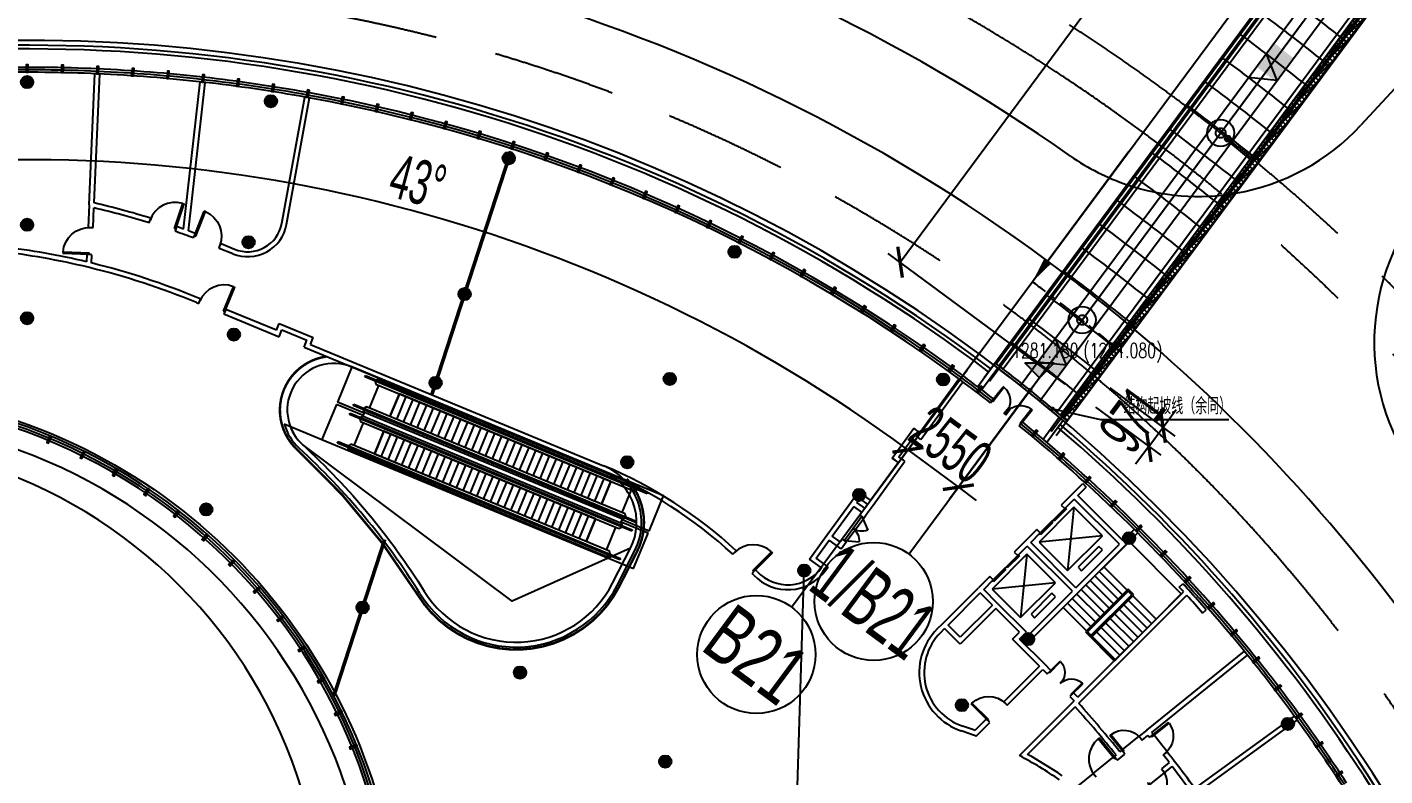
# Model space of a CAD drawing. Extents: x 1962160 to 37842216, y -162679 to 2997677.
# Drawn here: x 37613660 to 37668805, y 2791977 to 2822415 of the extents above; entities that cross this region are included whole.
import ezdxf
from ezdxf.enums import TextEntityAlignment as Align

# ---------------------------------------------------------------- set-up
doc = ezdxf.new("R2010")
doc.units = 0
doc.header["$LTSCALE"] = 1000
for name, pattern in [('__DASH', [0.35, 0.25, -0.1]), ('CENTER', [2, 1.25, -0.25, 0.25, -0.25]), ('CENTER2', [28.575, 19.05, -3.175, 3.175, -3.175]), ('DASH', [0.35, 0.25, -0.1]), ('HIDDEN', [0.375, 0.25, -0.125])]:
    doc.linetypes.add(name, pattern=pattern)
doc.layers.get('0').update_dxf_attribs({"color": 8})
doc.layers.get('Defpoints').update_dxf_attribs({"color": 8})
for name, color, linetype in [('#幕墙线-平面', 8, 'Continuous'), ('#标注', 8, 'Continuous'), ('#虚线', 8, 'HIDDEN'), ('#轴线', 8, 'CENTER2'), ('1-WIN-1', 8, 'Continuous'), ('A-AL', 8, 'Continuous'), ('A-AL-E', 8, 'Continuous'), ('A-COLS-PLAN-C', 8, 'DASH'), ('A-COLS-PLAN-S', 8, 'DASH'), ('A-DETL-ALUM', 8, 'Continuous'), ('A-DIMS-ELEV', 8, 'Continuous'), ('A-DIMS-LEAD', 8, 'Continuous'), ('A-FLOR', 8, 'Continuous'), ('A-FLOR-OTLN', 8, 'Continuous'), ('A-FLOR-UNDR', 8, '__DASH'), ('A-GRID', 8, 'CENTER'), ('A-HATH', 8, 'Continuous'), ('A-NOTE', 8, 'Continuous'), ('A-ROOF-DRAN', 8, 'Continuous'), ('A-STRS-HRAL', 8, 'Continuous'), ('COLUMN', 8, 'Continuous'), ('DIM', 8, 'Continuous'), ('G-ACCS', 8, 'Continuous'), ('PUB_HATCH', 8, 'Continuous'), ('周边建筑', 8, 'Continuous'), ('建-填充', 8, 'Continuous'), ('水-雨水-压力流-标识', 8, 'Continuous')]:
    doc.layers.add(name, color=color, linetype=linetype)
doc.layers.add('A-X-CHEK', color=8, linetype='Continuous', plot=False)
doc.styles.add('#文字', font='jrs.shx', dxfattribs={"width": 0.7, "bigfont": 'hztxt.shx'})
doc.styles.add('_TCH_DIM', font='SIMPLEX', dxfattribs={"bigfont": 'GBCBIG'})
doc.styles.add('JHZX', font='jrs.shx', dxfattribs={"width": 0.6, "bigfont": 'jhz.shx'})
doc.dimstyles.new('JZBZ-600', dxfattribs={"dimscale": 600, "dimtxt": 3, "dimasz": 1.5, "dimexe": 1, "dimexo": 1, "dimgap": 0.5, "dimtad": 1, "dimdec": 0, "dimdsep": 46, "dimtxsty": 'JHZX', "dimblk1": 'ARCHTICK', "dimblk2": 'ARCHTICK', "dimsah": 1, "dimcen": 0, "dimclrd": 1, "dimclre": 1, "dimclrt": 2, "dimadec": 1, "dimazin": 2, "dimtfac": 1, "dimtdec": 0, "dimtix": 1, "dimtmove": 0, "dimatfit": 3, "dimfxl": 1, "dimtolj": 1, "dimlwd": -1, "dimlwe": -1, "dimarcsym": 1})

# ---------------------------------------------------------------- blocks, each defined once
blk = doc.blocks.new('排水沟区域')
at = {"layer": 'A-HATH'}
h = blk.add_hatch(dxfattribs=at)
h.set_pattern_fill('ANSI37', color=256, scale=100)
h.set_pattern_definition([(45, (0, 0), (-112.2532015, 112.2532015), []), (135, (0, 0), (-112.2532015, -112.2532015), [])])
edge = h.paths.add_edge_path()
edge.add_line((35689954, 2968412), (35724511, 3015261))
edge.add_arc((35647973, 2918657), 123250, 51.44757, 51.61038, ccw=False)
edge.add_line((35724786, 3015043), (35690222, 2968185))
edge.add_arc((35647973, 2918657), 65100, 49.53456, 49.84332)
blk.add_lwpolyline([(35689954, 2968412), (35724511, 3015261, -0.00071), (35724786, 3015043), (35690222, 2968185, 0.001347)], format="xyb", close=True, dxfattribs=at)
blk = doc.blocks.new('A$C58e34137')
at = {"layer": 'A-X-CHEK'}
blk.add_blockref('排水沟区域', (-35647973, -2918657), dxfattribs=at)
blk = doc.blocks.new('雨水立管')
for radius in [80, 50]:
    blk.add_circle((0, 0), radius)
blk = doc.blocks.new('雨水')
at = {"layer": 'A-ROOF-DRAN'}
for points in [[(35696696, 2979599), (35697651, 2978817)], [(35696791, 2979715), (35697740, 2978937)]]:
    blk.add_lwpolyline(points, dxfattribs=at)
at = {"xscale": 1.5, "yscale": 1.5, "zscale": 1.5, "rotation": 357.1688789232616}
blk.add_blockref('雨水立管', (35696743, 2979657), dxfattribs=at)
blk = doc.blocks.new('1100')
at = {"layer": 'A-DETL-ALUM', "ltscale": 0.3}
blk.add_circle((35572079, 2737405), 550, dxfattribs=at)
blk = doc.blocks.new('_YZHK')
blk.add_circle((0, 0), 0.5)
blk = doc.blocks.new('ASDFASD')
at = {"layer": 'A-COLS-PLAN-C', "ltscale": 0.3, "xscale": 400, "yscale": 400, "zscale": 400}
for p in [(35696453, 2979888), (35690829, 2972287)]:
    blk.add_blockref('_YZHK', p, dxfattribs=at)
blk = doc.blocks.new('smg')
blk.add_lwpolyline([(-40, 200), (-40, -100), (40, -100), (40, 200)], close=True)
for points in [[(40, 0), (-40, 0)], [(0, -100), (0, 200)]]:
    blk.add_lwpolyline(points)
blk = doc.blocks.new('danyuan1')
at = {"layer": 'A-AL'}
for p, rotation in [((-8275, 2291), 169.7142857143211), ((-6867, 2019), 168.428571428614), ((-5465, 1716), 167.1428571428847), ((-4071, 1381), 165.8571428571781), ((-2685, 1015), 164.5714285714549), ((-1307, 618), 163.2857142857502), ((62, 190), 162.0000000000363)]:
    blk.add_blockref('smg', p, dxfattribs=dict(at, rotation=rotation))
blk = doc.blocks.new('$DorLib2D$00000002')
at = {"layer": '1-WIN-1'}
for p, q in [((-0.5, 0), (-0.5, 0.4875)), ((-0.475, 0.4875), (-0.5, 0.4875)), ((-0.475, 0), (-0.475, 0.4875)), ((0.475, 0), (0.475, 0.4875)), ((0.475, 0.4875), (0.5, 0.4875)), ((0.5, 0), (0.5, 0.4875)), ((-0.5, 0), (-0.475, 0)), ((0.5, 0), (0.475, 0))]:
    blk.add_line(p, q, dxfattribs=at)
for centre, start, end in [((-0.4875, 0), 0, 88.53072), ((0.4875, 0), 91.46928, 180)]:
    blk.add_arc(centre, 0.4875, start, end, dxfattribs=at)
blk = doc.blocks.new('$DorLib2D$00000001')
for p, q in [((0.45, 0.975), (0.5, 0.975)), ((0.45, 0), (0.45, 0.975)), ((0.5, 0), (0.5, 0.975)), ((0.5, 0), (0.45, 0))]:
    blk.add_line(p, q)
blk.add_arc((0.475, 0), 0.975, 91.4693, 180)
blk = doc.blocks.new('$DORLIB2D$00000127')
for points in [[(-0.533, 0.795), (-0.533, 0.69)], [(-0.033, 0.795), (-0.533, 0.795)], [(-0.033, 0.795), (-0.033, 0.69)], [(0.533, 0.795), (0.033, 0.795)], [(0.033, 0.795), (0.033, 0.69)], [(0.533, 0.795), (0.533, 0.69)], [(-0.033, 0.69), (-0.533, 0.69)], [(0.5, 0.5), (-0.5, 0.5)], [(0.533, 0.69), (0.033, 0.69)]]:
    blk.add_lwpolyline(points)
blk = doc.blocks.new('$DorLib2D$00000231')
for p, q in [((-0.5, 0), (-0.25, 0.433)), ((0.5, 0), (0.25, 0.433))]:
    blk.add_line(p, q)
for centre, start, end in [((-0.5, 0), 0, 60), ((0.5, 0), 120, 180)]:
    blk.add_arc(centre, 0.5, start, end)
blk = doc.blocks.new('_YZH')
blk.add_circle((0, 0), 0.5)
at = {"layer": 'PUB_HATCH', "const_width": 0.5}
blk.add_lwpolyline([(-0.25, 0, 1), (0.25, 0, 1)], format="xyb", close=True, dxfattribs=at)
blk = doc.blocks.new('ECC')
at = {"layer": '周边建筑'}
for p, q in [((-160301, 575050), (-160062, 580378)), ((-160098, 575124), (-159862, 580369)), ((-156462, 574062), (-155787, 580048)), ((-156268, 573992), (-155588, 580026)), ((-152477, 574291), (-151544, 579431)), ((-152280, 574255), (-151347, 579396)), ((-160301, 575050), (-160342, 574130)), ((-160143, 574121), (-160107, 574921)), ((-160342, 574130), (-160143, 574121)), ((-157855, 574314), (-157792, 574504)), ((-156747, 574162), (-156809, 573972)), ((-156058, 573701), (-155984, 573887)), ((-160392, 573031), (-160405, 572731)), ((-160192, 573022), (-160392, 573031)), ((-160207, 572683), (-160192, 573022)), ((-154961, 573484), (-155034, 573298)), ((-155020, 573292), (-154467, 573063)), ((-154944, 573477), (-154390, 573248)), ((-155939, 571075), (-155846, 571037)), ((-155770, 571221), (-155862, 571260)), ((-155846, 571037), (-155770, 571221)), ((-154754, 570800), (-154830, 570616)), ((-152695, 569948), (-154754, 570800)), ((-154830, 570616), (-152587, 569686)), ((-152695, 569948), (-152580, 570225)), ((-152580, 570225), (-151194, 569651)), ((-152587, 569686), (-152472, 569963)), ((-152472, 569963), (-151456, 569543)), ((-151309, 569374), (-151194, 569651)), ((-151570, 569265), (-151456, 569543)), ((-151570, 569265), (-139483, 564258)), ((-151309, 569374), (-139406, 564443)), ((-149625, 568459), (-150217, 567029)), ((-136968, 563217), (-149625, 568459)), ((-149096, 568051), (-149073, 568107)), ((-137630, 563302), (-149096, 568051)), ((-149073, 568107), (-137607, 563357)), ((-148911, 566785), (-148529, 567709)), ((-148681, 567879), (-148651, 567760)), ((-148658, 567934), (-148545, 567981)), ((-148651, 567760), (-138151, 563410)), ((-148545, 567981), (-138069, 563642)), ((-126562, 565792), (-124975, 567976)), ((-126519, 565511), (-124814, 567857)), ((-150255, 566937), (-150848, 565507)), ((-149165, 566485), (-150255, 566937)), ((-149126, 566577), (-150217, 567029)), ((-149578, 566889), (-149555, 566944)), ((-149555, 566944), (-138088, 562195)), ((-148080, 566440), (-147697, 567364)), ((-147697, 567364), (-148080, 566440)), ((-147803, 566326), (-147420, 567250)), ((-139105, 563805), (-147697, 567364)), ((-147525, 566211), (-147143, 567135)), ((-147248, 566096), (-146866, 567020)), ((-146971, 565981), (-146588, 566905)), ((-123693, 567004), (-123568, 567161)), ((-149727, 566529), (-149704, 566584)), ((-138261, 561779), (-149727, 566529)), ((-149704, 566584), (-138238, 561834)), ((-138111, 562139), (-149578, 566889)), ((-149311, 566356), (-149282, 566237)), ((-149288, 566412), (-149176, 566458)), ((-149176, 566458), (-149115, 566604)), ((-149176, 566458), (-138700, 562119)), ((-149115, 566604), (-149162, 566717)), ((-149034, 566836), (-149139, 566772)), ((-138640, 562265), (-149115, 566604)), ((-138534, 562486), (-149034, 566836)), ((-139488, 562882), (-148080, 566440)), ((-146694, 565866), (-146311, 566790)), ((-146417, 565752), (-146034, 566676)), ((-146140, 565637), (-145757, 566561)), ((-145862, 565522), (-145480, 566446)), ((-152374, 566139), (-150848, 565507)), ((-149542, 565262), (-149159, 566186)), ((-149282, 566237), (-138781, 561888)), ((-148710, 564918), (-148328, 565842)), ((-148328, 565842), (-148710, 564918)), ((-139736, 562283), (-148328, 565842)), ((-145585, 565407), (-145203, 566331)), ((-145308, 565292), (-144925, 566216)), ((-145031, 565178), (-144648, 566102)), ((-144754, 565063), (-144371, 565987)), ((-144477, 564948), (-144094, 565872)), ((-127685, 564756), (-126804, 565970)), ((-122395, 566225), (-122520, 566069)), ((-150848, 565507), (-138191, 560264)), ((-150208, 565366), (-150185, 565422)), ((-138742, 560617), (-150208, 565366)), ((-150185, 565422), (-138719, 560672)), ((-149665, 565313), (-149770, 565250)), ((-139164, 560964), (-149665, 565313)), ((-148433, 564803), (-148051, 565727)), ((-148156, 564688), (-147773, 565612)), ((-147879, 564574), (-147496, 565497)), ((-147602, 564459), (-147219, 565383)), ((-147325, 564344), (-146942, 565268)), ((-144199, 564833), (-143817, 565757)), ((-143922, 564718), (-143540, 565642)), ((-143645, 564604), (-143262, 565527)), ((-143368, 564489), (-142985, 565413)), ((-143091, 564374), (-142708, 565298)), ((-127407, 564800), (-126760, 565690)), ((-149746, 565082), (-149793, 565194)), ((-139270, 560742), (-149746, 565082)), ((-140118, 561359), (-148710, 564918)), ((-147047, 564229), (-146665, 565153)), ((-146770, 564114), (-146388, 565038)), ((-146493, 563999), (-146110, 564923)), ((-146216, 563885), (-145833, 564809)), ((-145939, 563770), (-145556, 564694)), ((-142814, 564259), (-142431, 565183)), ((-142536, 564144), (-142154, 565068)), ((-142259, 564030), (-141877, 564953)), ((-141982, 563915), (-141599, 564839)), ((-141705, 563800), (-141322, 564724)), ((-145662, 563655), (-145279, 564579)), ((-145384, 563540), (-145002, 564464)), ((-145107, 563425), (-144725, 564349)), ((-144830, 563311), (-144447, 564235)), ((-141428, 563685), (-141045, 564609)), ((-141151, 563570), (-140768, 564494)), ((-140873, 563456), (-140491, 564379)), ((-140596, 563341), (-140214, 564265)), ((-140319, 563226), (-139936, 564150)), ((-128561, 563041), (-127444, 564579)), ((-128458, 562842), (-127166, 564621)), ((-144553, 563196), (-144170, 564120)), ((-144276, 563081), (-143893, 564005)), ((-143999, 562966), (-143616, 563890)), ((-143721, 562851), (-143339, 563775)), ((-143444, 562737), (-143062, 563661)), ((-140042, 563111), (-139659, 564035)), ((-139765, 562996), (-139382, 563920)), ((-139488, 562882), (-139105, 563805)), ((-139105, 563805), (-139488, 562882)), ((-138069, 563642), (-138023, 563529)), ((-120358, 563300), (-119942, 563716)), ((-119942, 563716), (-119801, 563575)), ((-143167, 562622), (-142784, 563546)), ((-142890, 562507), (-142507, 563431)), ((-142613, 562392), (-142230, 563316)), ((-142336, 562277), (-141953, 563201)), ((-142058, 562163), (-141676, 563086)), ((-138656, 562537), (-138273, 563461)), ((-138151, 563410), (-138046, 563474)), ((-137607, 563357), (-137630, 563302)), ((-137560, 561786), (-136968, 563217)), ((-129340, 562989), (-129046, 563393)), ((-129120, 562952), (-129002, 563114)), ((-128561, 563041), (-129046, 563393)), ((-128679, 562879), (-129002, 563114)), ((-120358, 563300), (-120818, 562841)), ((-120676, 562699), (-120287, 563088)), ((-118449, 561250), (-120287, 563088)), ((-120146, 563230), (-119801, 563575)), ((-118307, 561391), (-120146, 563230)), ((-141781, 562048), (-141399, 562972)), ((-141504, 561933), (-141121, 562857)), ((-141227, 561818), (-140844, 562742)), ((-140950, 561703), (-140567, 562627)), ((-140673, 561589), (-140290, 562512)), ((-138504, 562367), (-138534, 562486)), ((-130339, 561613), (-129340, 562989)), ((-130119, 561577), (-129237, 562790)), ((-128914, 562555), (-129237, 562790)), ((-128796, 562717), (-129120, 562952)), ((-128914, 562555), (-129002, 562434)), ((-128840, 562316), (-128693, 562519)), ((-128796, 562717), (-128679, 562879)), ((-128693, 562519), (-128458, 562842)), ((-120305, 562752), (-121719, 561338)), ((-120818, 562841), (-120676, 562699)), ((-120305, 562752), (-120560, 560179)), ((-119145, 561593), (-120305, 562752)), ((-140395, 561474), (-140013, 562398)), ((-140118, 561359), (-139736, 562283)), ((-139736, 562283), (-140118, 561359)), ((-139287, 561015), (-138904, 561938)), ((-138781, 561888), (-138676, 561951)), ((-138700, 562119), (-138640, 562265)), ((-138700, 562119), (-138653, 562007)), ((-137598, 561694), (-138689, 562146)), ((-137560, 561786), (-138651, 562238)), ((-138527, 562312), (-138640, 562265)), ((-138088, 562195), (-138111, 562139)), ((-129002, 562434), (-128840, 562316)), ((-138238, 561834), (-138261, 561779)), ((-138191, 560264), (-137598, 561694)), ((-131045, 560642), (-130339, 561613)), ((-130765, 560687), (-130236, 561415)), ((-129751, 561062), (-130236, 561415)), ((-129795, 561342), (-130119, 561577)), ((-129707, 561463), (-129795, 561342)), ((-129545, 561345), (-129707, 561463)), ((-122267, 561391), (-122727, 560932)), ((-121808, 561851), (-122267, 561391)), ((-122055, 561320), (-121666, 561709)), ((-121666, 561709), (-121808, 561851)), ((-119145, 561593), (-121719, 561338)), ((-120560, 560179), (-119145, 561593)), ((-118307, 561391), (-117848, 561851)), ((-118237, 561179), (-117707, 561709)), ((-139135, 560844), (-139164, 560964)), ((-138858, 559580), (-138135, 560999)), ((-134157, 560842), (-134016, 560984)), ((-129751, 561062), (-129545, 561345)), ((-122214, 560843), (-123628, 559429)), ((-122727, 560932), (-122585, 560790)), ((-122585, 560790), (-122197, 561179)), ((-122214, 560843), (-122469, 558269)), ((-121055, 559684), (-122214, 560843)), ((-120358, 559341), (-122197, 561179)), ((-120217, 559482), (-122055, 561320)), ((-121719, 561338), (-120560, 560179)), ((-120217, 559482), (-118449, 561250)), ((-120146, 559270), (-118237, 561179)), ((-119283, 561165), (-120132, 560316)), ((-119987, 560171), (-119138, 561020)), ((-119138, 561020), (-119283, 561165)), ((-118060, 561356), (-119085, 560331)), ((-115939, 559235), (-118060, 561356)), ((-139158, 560789), (-139270, 560742)), ((-138719, 560672), (-138742, 560617)), ((-130559, 560290), (-131045, 560642)), ((-130280, 560334), (-130765, 560687)), ((-130549, 560303), (-130559, 560290)), ((-130388, 560186), (-130280, 560334)), ((-119085, 560331), (-120740, 558676)), ((-120132, 560316), (-119987, 560171)), ((-118138, 559383), (-119085, 560331)), ((-119085, 560331), (-118138, 559383)), ((-133233, 560211), (-133374, 560069)), ((-123717, 559942), (-124176, 559482)), ((-123964, 559411), (-123575, 559800)), ((-123575, 559800), (-123717, 559942)), ((-118689, 558831), (-119637, 559779)), ((-118505, 559015), (-119453, 559963)), ((-118322, 559199), (-119269, 560147)), ((-125626, 558032), (-124176, 559482)), ((-125414, 557962), (-124106, 559270)), ((-123611, 558775), (-124106, 559270)), ((-123399, 558846), (-123964, 559411)), ((-121055, 559684), (-123628, 559429)), ((-123628, 559429), (-122469, 558269)), ((-122469, 558269), (-121055, 559684)), ((-122126, 557573), (-120358, 559341)), ((-121192, 559256), (-122041, 558407)), ((-121984, 557431), (-120146, 559270)), ((-121048, 559111), (-121192, 559256)), ((-119241, 558280), (-120188, 559227)), ((-120146, 555027), (-115851, 559322)), ((-120075, 554815), (-115717, 559174)), ((-119057, 558464), (-120005, 559411)), ((-118095, 559425), (-119835, 557686)), ((-118873, 558648), (-119821, 559595)), ((-118095, 559341), (-119750, 557686)), ((-118095, 559341), (-119750, 557686)), ((-119609, 557545), (-117954, 559199)), ((-119609, 557545), (-117954, 559199)), ((-119566, 557502), (-117869, 559199)), ((-117869, 559199), (-118095, 559425)), ((-117954, 559199), (-118095, 559341)), ((-118095, 559341), (-117954, 559199)), ((-116964, 558209), (-115939, 559235)), ((-116023, 559512), (-115875, 559646)), ((-123611, 558775), (-124919, 557467)), ((-123469, 558633), (-124919, 557184)), ((-122515, 557679), (-123469, 558633)), ((-122232, 557679), (-123399, 558846)), ((-121896, 558262), (-121048, 559111)), ((-119792, 557728), (-120740, 558676)), ((-119609, 557912), (-120556, 558860)), ((-119425, 558096), (-120372, 559044)), ((-118279, 558789), (-117332, 557842)), ((-118095, 558973), (-117148, 558025)), ((-117912, 559157), (-116964, 558209)), ((-117912, 559157), (-116964, 558209)), ((-122041, 558407), (-121896, 558262)), ((-118831, 558238), (-117883, 557290)), ((-118647, 558421), (-117699, 557474)), ((-118619, 556555), (-116964, 558209)), ((-118463, 558605), (-117516, 557658)), ((-115075, 558451), (-114925, 558582)), ((-125853, 557805), (-125626, 558032)), ((-125712, 557664), (-125555, 557820)), ((-124919, 557184), (-125555, 557820)), ((-124919, 557467), (-125414, 557962)), ((-122798, 557396), (-122515, 557679)), ((-122515, 557396), (-122232, 557679)), ((-122126, 557573), (-121984, 557431)), ((-119835, 557686), (-118661, 556512)), ((-119750, 557686), (-118619, 556555)), ((-119609, 557545), (-119750, 557686)), ((-119609, 557545), (-119566, 557502)), ((-119609, 557545), (-119566, 557502)), ((-119382, 557686), (-118435, 556738)), ((-119198, 557870), (-118251, 556922)), ((-119015, 558054), (-118067, 557106)), ((-121702, 556300), (-122798, 557396)), ((-121489, 556371), (-122515, 557396)), ((-119566, 557502), (-118619, 556555)), ((-118619, 556555), (-118661, 556512)), ((-117342, 553693), (-113379, 556903)), ((-117139, 553601), (-113253, 556747)), ((-121702, 556300), (-123152, 554849)), ((-123011, 554708), (-121560, 556159)), ((-121560, 556159), (-121383, 555982)), ((-121242, 556123), (-121489, 556371)), ((-121383, 555982), (-121242, 556123)), ((-123152, 554849), (-123011, 554708)), ((-122515, 552659), (-120315, 554858)), ((-120323, 555204), (-120464, 555063)), ((-120464, 555063), (-120287, 554886)), ((-120146, 555027), (-120323, 555204)), ((-120315, 554858), (-120287, 554886)), ((-120107, 554783), (-120075, 554815)), ((-122183, 552707), (-120249, 554641)), ((-115389, 551321), (-111344, 554260)), ((-123859, 554142), (-124319, 553682)), ((-124269, 553450), (-123718, 554001)), ((-123718, 554001), (-123859, 554142)), ((-117342, 553693), (-117653, 553442)), ((-115353, 551101), (-111227, 554098)), ((-118352, 552875), (-117653, 553442)), ((-117653, 553442), (-117527, 553286)), ((-117527, 553286), (-117294, 553475)), ((-117233, 553399), (-117076, 553524)), ((-119518, 551931), (-118663, 552623)), ((-118586, 552686), (-118663, 552623)), ((-118663, 552623), (-118537, 552468)), ((-118537, 552468), (-118382, 552594)), ((-118352, 552875), (-118430, 552812)), ((-118382, 552594), (-118227, 552720)), ((-118227, 552720), (-118352, 552875)), ((-116518, 552818), (-116675, 552694)), ((-116428, 552375), (-116743, 552119)), ((-116743, 552119), (-116617, 551964)), ((-116617, 551964), (-116306, 552216)), ((-119518, 551931), (-120149, 551420)), ((-119392, 551776), (-119518, 551931)), ((-117239, 551460), (-116617, 551964))]:
    blk.add_line(p, q, dxfattribs=at)
at = {"layer": '周边建筑', "const_width": 150}
for points in [[(-146380, 567334), (-143166, 577225)], [(-150360, 555084), (-148295, 561441)], [(-150360, 555084), (-148295, 561441)]]:
    blk.add_lwpolyline(points, dxfattribs=at)
at = {"layer": '周边建筑', "const_width": 100}
blk.add_lwpolyline([(-150664, 568882, 0.633272), (-151837, 565081, -0.068663), (-146950, 559190, 0.584227), (-138769, 559535), (-138046, 560953, 0.315822), (-138465, 563910)], format="xyb", dxfattribs=at)
at = {"layer": '周边建筑'}
for points in [[(-139483, 564258), (-149625, 568459, 0.839346), (-151635, 565302, -0.068663), (-146695, 559348, 0.584227), (-139036, 559671), (-138313, 561089, 0.437409)], [(-144961, 507400, -0.491558), (-154135, 534388, 0.529409), (-166641, 565013, 0.308031), (-209345, 547543, 0.003255), (-209743, 546935, 0.451416), (-206552, 535679, -0.504114), (-200161, 502524, 0.431774), (-198074, 473485, 0.257237), (-145095, 463827, 0.71729)]]:
    blk.add_lwpolyline(points, format="xyb", close=True, dxfattribs=at)
for points in [[(-195933, 562392, -0.205425), (-164612, 566698, -0.341409), (-147644, 544108)], [(-145492, 463696, 0.683049), (-142913, 509267, -0.431954), (-151320, 534092, 0.480345), (-164904, 565638, 0.282623), (-204116, 554265)], [(-152182, 566193, 0.140209), (-151635, 565302, -0.068663), (-146695, 559348, 0.584227), (-139036, 559671), (-138313, 561089, 0.437409), (-139483, 564258)]]:
    blk.add_lwpolyline(points, format="xyb", dxfattribs=at)
for points in [[(-123556, 568539), (-124210, 567654)], [(-124051, 567533), (-123397, 568417)], [(-123764, 568257), (-123556, 568539)], [(-121555, 565527), (-120899, 566413)], [(-121402, 565397), (-120746, 566283)], [(-120955, 566001), (-120746, 566283)], [(-138313, 561089), (-143113, 558930), (-151635, 565302)], [(-131636, 547921), (-131256, 560182)]]:
    blk.add_lwpolyline(points, dxfattribs=at)
blk.add_lwpolyline([(-128921, 562375), (-129626, 561404), (-129545, 561345), (-128840, 562316)], close=True, dxfattribs=at)
for centre, radius, start, end in [((-162820, 516737), 65000, 322.26362, 219.12201), ((-162820, 516737), 64800, 52.83684, 94.5), ((-162820, 516737), 64650, 52.8353, 94.5), ((-162820, 516737), 63900, 87.42857, 91.28571), ((-162820, 516737), 63800, 87.42857, 91.28571), ((-162820, 516737), 63700, 87.42857, 91.28571), ((-162820, 516737), 63700, 83.57143, 87.42857), ((-162820, 516737), 63800, 83.57143, 87.42857), ((-162820, 516737), 63900, 83.57143, 87.42857), ((-162820, 516737), 63800, 79.71429, 83.57143), ((-162820, 516737), 63900, 79.71429, 83.57143), ((-162820, 516737), 63700, 79.71429, 83.57143), ((-162820, 516737), 63900, 53.46118, 79.71429), ((-162820, 516737), 63700, 53.46118, 79.71429), ((-162820, 516737), 63800, 53.46118, 79.71429), ((-167381, 543451), 32300, 72.8465, 76.9847), ((-167381, 543451), 32500, 72.8405, 77.0497), ((-167381, 543451), 32500, 70.3677, 70.9011), ((-153855, 574541), 1600, 247.5, 349.7143), ((-153855, 574541), 1400, 247.5, 349.7143), ((-167381, 543451), 32300, 70.1444, 70.8951), ((-167381, 543451), 32300, 69.4778, 70.1444), ((-167381, 543451), 32500, 69.4718, 70.0052), ((-167381, 543451), 29900, 76.3686, 83.4804), ((-167381, 543451), 30100, 76.5996, 83.1482), ((-167381, 543451), 32300, 67.5, 67.5264), ((-167381, 543451), 32500, 67.5, 67.5324), ((-167381, 543451), 29900, 67.5, 76.3686), ((-167381, 543451), 30100, 67.5, 76.2118), ((-162820, 516737), 63800, 52.10215, 53.46118), ((-162820, 516737), 63900, 52.1011, 53.46118), ((-162820, 516737), 65000, 49.66272, 52.83888), ((-162820, 516737), 65000, 49.66272, 52.83888), ((-162820, 516737), 63700, 52.10321, 53.46118), ((-170742, 544426), 22800, 331.983, 74.6112), ((-170742, 544426), 22900, 331.983, 74.6112), ((-170742, 544426), 23000, 331.983, 74.6112), ((-150352, 566704), 2100, 195.6078, 227.5331), ((-162820, 516737), 61000, 53.53036, 53.8128), ((-162820, 516737), 63700, 45, 50.75399), ((-162820, 516737), 63800, 45, 50.75504), ((-162820, 516737), 63900, 45, 50.7561), ((-162820, 516737), 64650, 15, 49.64192), ((-162820, 516737), 64800, 15, 49.65086), ((-162820, 516737), 60800, 53.34033, 53.62369), ((-170742, 544426), 28100, 31.8214, 47.5331), ((-162820, 516737), 59500, 53.51904, 53.80793), ((-162820, 516737), 59700, 53.32871, 53.61664), ((-146333, 547721), 17900, 47.1385, 67.5), ((-140363, 562133), 2500, 333, 67.5), ((-146333, 547721), 18100, 47.119, 67.5), ((-162820, 516737), 63700, 39, 45), ((-162820, 516737), 63800, 39, 45), ((-162820, 516737), 63900, 39, 45), ((-131925, 561302), 1700, 223.3087, 324.0058), ((-146333, 547721), 17900, 43.3087, 43.6169), ((-131925, 561302), 1900, 223.3087, 324.0058), ((-146333, 547721), 18100, 43.3087, 43.6364), ((-142957, 561668), 4600, 211.8214, 333), ((-162820, 516737), 63400, 42.19735, 42.42857), ((-162820, 516737), 63600, 42.11143, 42.42857), ((-162820, 516737), 63400, 41.14286, 42.01638), ((-162820, 516737), 63600, 41.14286, 42.11143), ((-124085, 556038), 2500, 135, 251.5818), ((-124085, 556038), 2300, 135, 251.5818), ((-162820, 516737), 63700, 36, 39), ((-162820, 516737), 63800, 36, 39), ((-162820, 516737), 63900, 36, 39), ((-162820, 516737), 57200, 39.1002, 41.6926), ((-162820, 516737), 57000, 39.1005, 41.681), ((-162820, 516737), 63800, 33, 36), ((-162820, 516737), 63900, 33, 36), ((-129838, 538762), 15708, 69.2342, 71.5818), ((-129838, 538762), 15908, 69.7008, 71.5818), ((-162820, 516737), 63700, 33, 36), ((-162820, 516737), 58500, 38.8072, 38.90206), ((-162820, 516737), 58700, 38.8057, 38.90239), ((-162820, 516737), 58700, 37.92722, 38.8057), ((-129838, 538762), 15708, 55.2477, 62.2102), ((-129838, 538762), 15908, 55.2602, 61.2355), ((-162820, 516737), 58500, 37.53072, 37.92572), ((-162820, 516737), 58700, 37.43542, 37.92722), ((-162820, 516737), 58500, 36.09794, 37.33476), ((-162820, 516737), 58700, 36.09761, 37.43542)]:
    blk.add_arc(centre, radius, start, end, dxfattribs=at)
at = {"layer": 'COLUMN', "xscale": 500, "yscale": 500, "zscale": 500}
for p in [(-162820, 580037), (-152918, 579258), (-143259, 576939), (-162820, 574237), (-153825, 573529), (-134082, 573138), (-145051, 571423), (-162820, 570437), (-154419, 569776), (-146226, 567809), (-136715, 567970), (-125613, 567948), (-138441, 564584), (-129022, 563256), (-155546, 562665), (-118060, 561497), (-131256, 560182), (-149192, 558679), (-122161, 557396), (-142799, 556031), (-124848, 554709), (-111609, 553944), (-136899, 552415)]:
    blk.add_blockref('_YZH', p, dxfattribs=at)
at = {"layer": '周边建筑'}
for name, p, rotation in [('danyuan1', (-162820, 580437), 18), ('danyuan1', (-152855, 579653), 9), ('danyuan1', (-133901, 573495), 351), ('danyuan1', (-125378, 568272), 342), ('danyuan1', (-117777, 561780), 333), ('smg', (-161948, 565462), 337.3141002554268), ('smg', (-160584, 564839), 333.5446410769346), ('smg', (-159264, 564127), 329.7751818984424), ('smg', (-157994, 563330), 326.0057227199502), ('smg', (-156779, 562451), 322.236263541458), ('smg', (-155624, 561494), 318.4668043629657), ('danyuan1', (-111285, 554179), 324), ('smg', (-154535, 560463), 314.6973451844735), ('smg', (-153516, 559363), 310.9278860059814), ('smg', (-152571, 558198), 307.1584268274891), ('smg', (-151705, 556974), 303.3889676489969), ('smg', (-150921, 555695), 299.6195084705045), ('smg', (-150223, 554368), 295.8500492920124), ('smg', (-149614, 552997), 292.0805901135201), ('danyuan1', (-106063, 545657), 315)]:
    blk.add_blockref(name, p, dxfattribs=dict(at, rotation=rotation))
blk.add_blockref('danyuan1', (-143135, 577320), dxfattribs=at)
for name, p, xscale, yscale, zscale, rotation in [('$DorLib2D$00000001', (-157299, 574242), 1100, 1100, -1100, 341.8708068795908), ('$DorLib2D$00000001', (-155509, 573592), -1100, 1100, 1100, 338.5021118924114), ('$DorLib2D$00000001', (-160267, 573576), -1100.000000000001, 1100.000000000001, -1100.000000000001, 87.42857142859644), ('$DorLib2D$00000001', (-155300, 570918), 1100, 1100, 1100, 337.5000000010814), ('$DorLib2D$00000002', (-123044, 566615), -1500, 1500, 200, 321.4285984257892), ('$DORLIB2D$00000127', (-121242, 562275), -1400, 199.9999999999999, 1400, 224.9999999999978), ('$DorLib2D$00000231', (-129273, 561890), -1200, 1200, 200, 234.0058098696041), ('$DorLib2D$00000001', (-133695, 560527), 1100, 1100, -1100, 315.377700881667), ('$DORLIB2D$00000127', (-123151, 560366), -1400, 200, 1400, 225), ('$DorLib2D$00000002', (-120853, 555593), -1300, 1300, 200, 315), ('$DorLib2D$00000001', (-123435, 554425), -1000, 999.9999999999999, 200, 44.99999999999913), ('$DorLib2D$00000001', (-117940, 553081), -900.0000000000001, 899.9999999999999, 200, 39.00000000000194), ('$DorLib2D$00000001', (-116875, 553109), -899.9999999999999, 899.9999999999999, 200, 308.3664622408311), ('$DorLib2D$00000001', (-119028, 552200), 1100, 1100, 200, 39.00000000000263), ('$DorLib2D$00000001', (-116991, 551790), 800, 800, 200, 219.0000000000012)]:
    blk.add_blockref(name, p, dxfattribs=dict(at, xscale=xscale, yscale=yscale, zscale=zscale, rotation=rotation))
blk = doc.blocks.new('DIAN')
at = {"layer": 'A-FLOR-OTLN'}
h = blk.add_hatch(color=256, dxfattribs=at)
h.dxf.hatch_style = 1
edge = h.paths.add_edge_path()
edge.add_arc((35536772, 2753987), 50, 0, 360)
blk.add_circle((35536772, 2753987), 50, dxfattribs=at)
blk = doc.blocks.new('总体道路0521')
at = {"layer": 'G-ACCS'}
blk.add_line((35648053.519, 2918747.757), (35648026.68, 2918718.723), dxfattribs=at)
for centre, radius, start, end in [((35647972.511, 2918657.177), 223.8, 2.61503, 87.0254), ((35647972.511, 2918657.177), 73.7, 54.89368, 94.22788), ((35647972.511, 2918657.177), 69.7, 52.88349, 94.21247), ((35648020.071, 2918724.832), 9, 279.8428, 317.2499), ((35648020.071, 2918724.832), 9, 234.8937, 251.3676), ((35648020.071, 2918724.832), 9, 251.3676, 279.8428), ((35648036.227, 2918709.898), 9, 137.2499, 219.6064), ((35647972.511, 2918657.177), 69.7, 49.79826, 52.88349), ((35647972.511, 2918657.177), 69.7, 15.28778, 49.79826)]:
    blk.add_arc(centre, radius, start, end, dxfattribs=at)
blk = doc.blocks.new('A$C06ac024f')
at = {"layer": 'A-DIMS-ELEV'}
blk.add_hatch(color=256, dxfattribs=at).paths.add_polyline_path([(41119, 51283), (40519, 51883), (41719, 51883)])
at = {"layer": 'A-AL-E'}
for points in [[(39323, 51881), (75638, 100959, 0.083994), (38219, 120221)], [(39363, 51851), (75708, 100969, 0.084111), (38226, 120272)]]:
    blk.add_lwpolyline(points, format="xyb", dxfattribs=at)
for points in [[(42095, 49659), (76720, 96452)], [(42248, 49529), (76880, 96333)]]:
    blk.add_lwpolyline(points, dxfattribs=at)
at = {"layer": 'A-DIMS-ELEV'}
for p, q in [((41119, 51283), (40519, 51883)), ((40519, 51883), (41719, 51883)), ((41119, 51283), (41719, 51883))]:
    blk.add_line(p, q, dxfattribs=at)
at = {"layer": 'A-DIMS-LEAD'}
for p, q in [((41661, 50024), (43595, 49585)), ((43595, 49585), (48811, 49585))]:
    blk.add_line(p, q, dxfattribs=at)
at = {"layer": 'A-DIMS-LEAD', "const_width": 80}
blk.add_lwpolyline([(41622, 50033, 1), (41700, 50015, 1)], format="xyb", close=True, dxfattribs=at)
at = {"layer": 'A-FLOR-OTLN'}
blk.add_lwpolyline([(40742, 50775), (76298, 98824)], dxfattribs=at)
blk.add_lwpolyline([(42248, 49529, 0.014413), (39324, 51881, 0.013849)], format="xyb", dxfattribs=at)
at = {"layer": 'A-FLOR-UNDR'}
blk.add_lwpolyline([(42071, 49548, 0.013849), (39263, 51801, 0.013849)], format="xyb", dxfattribs=at)
at = {"layer": 'A-STRS-HRAL'}
for p, q in [((41827, 49885), (76569, 96836)), ((76606, 96551), (41980, 49756))]:
    blk.add_line(p, q, dxfattribs=at)
blk.add_lwpolyline([(75185, 99673, 0.0004), (75025, 99794), (39482, 51760, -0.000768), (39641, 51639), (75185, 99673)], format="xyb", dxfattribs=at)
blk.add_arc((0, 0), 65100, 49.84503, 50.02139, dxfattribs=at)
at = {"xscale": 1000, "yscale": 1000, "zscale": 1000}
blk.add_blockref('总体道路0521', (-35647972511, -2918657177), dxfattribs=at)
at = {"layer": 'A-COLS-PLAN-S'}
blk.add_blockref('ASDFASD', (-35647973, -2918657), dxfattribs=at)
at = {"layer": 'A-FLOR-OTLN'}
blk.add_blockref('DIAN', (-35496030, -2703212), dxfattribs=at)
at = {"layer": 'A-ROOF-DRAN'}
blk.add_blockref('雨水', (-35647973, -2918657), dxfattribs=at)
at = {"layer": '周边建筑'}
blk.add_blockref('ECC', (162820, -516737), dxfattribs=at)
at = {"layer": '水-雨水-压力流-标识'}
for p in [(-35523601, -2676172), (-35529225, -2683773)]:
    blk.add_blockref('1100', p, dxfattribs=at)
at = {"layer": 'A-DIMS-ELEV', "style": '_TCH_DIM', "width": 0.705882}
for s, p in [('1281.180', (40003, 52093)), ('(1281.080)', (42903, 52093))]:
    blk.add_text(s, height=595, dxfattribs=at).set_placement(p)
at = {"layer": 'A-NOTE', "style": '_TCH_DIM'}
blk.add_text('结构起坡线（余同）', height=675.2, dxfattribs=at).set_placement((44530, 49795))
blk = doc.blocks.new('A$C41f195f4')
at = {"layer": '建-填充', "ltscale": 10}
h = blk.add_hatch(color=256, dxfattribs=at)
h.dxf.hatch_style = 1
edge = h.paths.add_edge_path()
edge.add_arc((-17231, -24230), 97079, 51.98667, 52.57701)
edge.add_line((41764, 52867), (41050, 51902))
edge.add_arc((-17944, -25195), 97079, 51.98667, 52.57701, ccw=False)
edge.add_line((41841, 51290), (42555, 52255))
edge = h.paths.add_edge_path()
edge.add_line((50653, 64880), (50329, 64443))
edge.add_arc((-8665, -12655), 97079, 51.98667, 52.57701, ccw=False)
edge.add_line((51120, 63831), (51438, 64260))
edge.add_arc((2, 2), 82309, 51.3238, 52.02026)
edge = h.paths.add_edge_path()
edge.add_line((50329, 64443), (49939, 63916))
edge.add_arc((2, 2), 81109, 51.29158, 51.99836, ccw=False)
edge.add_line((50724, 63295), (51120, 63831))
edge.add_arc((-8665, -12655), 97079, 51.98667, 52.57701)
edge = h.paths.add_edge_path()
edge.add_line((60390, 78039), (60322, 77947))
edge.add_arc((1328, 850), 97079, 51.98667, 52.57701, ccw=False)
edge.add_line((61113, 77335), (61176, 77419))
edge.add_arc((2, 602), 98200, 51.46772, 52.05146)
edge = h.paths.add_edge_path()
edge.add_line((60322, 77947), (59676, 77074))
edge.add_arc((2, 602), 97000, 51.44257, 52.03353, ccw=False)
edge.add_line((60461, 76454), (61113, 77335))
edge.add_arc((1328, 850), 97079, 51.98667, 52.57701)
at = {"layer": 'DIM', "ltscale": 10}
for points in [[(50328, 64441), (50764, 63349), (49614, 63476)], [(41762, 52865), (42208, 51786), (41049, 51900)]]:
    blk.add_lwpolyline(points, dxfattribs=at)
blk = doc.blocks.new('A$C80b62fe7')
at = {"layer": '#幕墙线-平面'}
for points in [[(109930, 240147), (146690, 289826, 0.083994), (109271, 309089, 0.083994)], [(110139, 239993), (147053, 289879, 0.084509), (109349, 309336, 0.084509)]]:
    blk.add_lwpolyline(points, format="xyb", dxfattribs=at)
for points in [[(111392, 239811), (147784, 288992)], [(112196, 239216), (148588, 288397)], [(112643, 237947), (147723, 285355)], [(112852, 237792), (147932, 285200)]]:
    blk.add_lwpolyline(points, dxfattribs=at)
for radius, start, end in [(128529, 333.50225, 195.7758), (127529, 333.53985, 195.7884)]:
    blk.add_arc((71052, 188867), radius, start, end, dxfattribs=at)
blk = doc.blocks.new('DASWQE')
at = {"layer": '#幕墙线-平面', "ltscale": 10}
for centre in [(-7235, -10723), (-7948, -11688), (-8662, -12652), (-9376, -13617), (-10090, -14581), (-10803, -15546), (-11517, -16511), (-12231, -17475), (-12945, -18440), (-13659, -19405), (-14372, -20369), (-15086, -21334), (-15800, -22299), (-16514, -23263), (-17228, -24228), (-17941, -25192)]:
    blk.add_arc(centre, 97079, 51.17499, 53.38887, dxfattribs=at)
at = {"layer": 'DIM', "ltscale": 10}
blk.add_blockref('A$C80b62fe7', (-71047, -188863), dxfattribs=at)
blk = doc.blocks.new('_ARCHTICK')
at = {"const_width": 0.15}
blk.add_lwpolyline([(-0.5, -0.5), (0.5, 0.5)], dxfattribs=at)
blk = doc.blocks.new('*D69')
at = {"layer": '#标注', "color": 1, "transparency": 16777216}
for p, q in [((36773745, 2978814), (36773858, 2977820)), ((36816612, 2967327), (36816018, 2966523))]:
    blk.add_line(p, q, dxfattribs=at)
blk.add_arc((36780599, 2918657), 60146, 53.5, 96.5, dxfattribs=at)
at = {"layer": 'Defpoints', "color": 0, "transparency": 16777216}
for p in [(36773677, 2979410), (36803292, 2974358), (36816969, 2967810), (36780599, 2918657)]:
    blk.add_point(p, dxfattribs=at)
at = {"layer": '#标注', "color": 1, "transparency": 16777216, "xscale": 900, "yscale": 900, "zscale": 900}
for p, rotation in [((36773790, 2978416), 186.5000000000029), ((36816375, 2967006), 323.5000000000783)]:
    blk.add_blockref('_ARCHTICK', p, dxfattribs=dict(at, rotation=rotation))
at = {"layer": '#标注', "color": 2, "transparency": 16777216, "insert": (36796476, 2977913), "char_height": 1800, "attachment_point": 5, "rotation": 345, "style": 'JHZX'}
blk.add_mtext('\\A1;43°', dxfattribs=at)
blk = doc.blocks.new('*D75')
at = {"layer": '#标注', "color": 1, "transparency": 16777216}
for p, q in [((36819311, 2970974), (36816018, 2966523)), ((36821361, 2969457), (36818067, 2965007)), ((36816375, 2967006), (36815651, 2967541)), ((36816375, 2967006), (36818424, 2965489)), ((36818424, 2965489), (36819148, 2964954))]:
    blk.add_line(p, q, dxfattribs=at)
at = {"layer": 'Defpoints', "color": 0, "transparency": 16777216}
for p in [(36819668, 2971457), (36821718, 2969940), (36818424, 2965489)]:
    blk.add_point(p, dxfattribs=at)
at = {"layer": '#标注', "color": 1, "transparency": 16777216, "xscale": 900, "yscale": 900, "zscale": 900}
for p, rotation in [((36816375, 2967006), 323.5000000001356), ((36818424, 2965489), 143.5000000001357)]:
    blk.add_blockref('_ARCHTICK', p, dxfattribs=dict(at, rotation=rotation))
at = {"layer": '#标注', "color": 2, "transparency": 16777216, "insert": (36818113, 2967212), "char_height": 1800, "attachment_point": 5, "rotation": 323.5, "style": 'JHZX'}
blk.add_mtext('\\A1;2550', dxfattribs=at)
blk = doc.blocks.new('*U247')
blk.add_line((0, -20), (0, 0))
blk.add_circle((0, -24), 4)
at = {"style": 'JHZX', "width": 0.75}
blk.add_attdef('AXES', text='', height=4, dxfattribs=at).set_placement((0, -24), align=Align.MIDDLE_CENTER)
blk = doc.blocks.new('DOTE-11')
at = {"layer": '#虚线', "ltscale": 20}
for radius, start, end in [(78100, 53.5, 124.5), (76200, 56.5, 92.5005), (67200, 56.5, 92.5005), (78100, 330, 49.60882)]:
    blk.add_arc((36780599, 2918657), radius, start, end, dxfattribs=at)
at = {"layer": '#轴线'}
for p, q in [((36819084, 2970667), (36867800, 3036503)), ((36821101, 2969106), (36858740, 3019972))]:
    blk.add_line(p, q, dxfattribs=at)
for radius, start, end in [(146600, 324.5, 183.99981), (138800, 324.5, 210.18842), (130400, 324.5, 210.32938), (127950, 324.5, 210.37401), (76200, 324.5, 56.5), (78100, 49.60882, 53.5), (67200, 324.5, 56.5)]:
    blk.add_arc((36780599, 2918657), radius, start, end, dxfattribs=at)
at = {"layer": 'A-GRID'}
blk.add_arc((36780599, 2918657), 68650, 49.60882, 53.5, dxfattribs=at)
blk = doc.blocks.new('*D356')
at = {"layer": '#标注', "color": 1, "ltscale": 10, "transparency": 16777216}
for p, q in [((37690794, 2855167), (37683608, 2860484)), ((37649115, 2812861), (37684091, 2860127)), ((37655819, 2807900), (37648633, 2813218))]:
    blk.add_line(p, q, dxfattribs=at)
at = {"layer": 'Defpoints', "color": 0, "ltscale": 10, "transparency": 16777216}
for p in [(37684091, 2860127), (37691277, 2854810), (37656301, 2807543)]:
    blk.add_point(p, dxfattribs=at)
at = {"layer": '#标注', "color": 1, "ltscale": 10, "transparency": 16777216, "xscale": 900, "yscale": 900, "zscale": 900}
for p, rotation in [((37684091, 2860127), 53.50000000003003), ((37649115, 2812861), 233.50000000003)]:
    blk.add_blockref('_ARCHTICK', p, dxfattribs=dict(at, rotation=rotation))
at = {"layer": '#标注', "color": 2, "ltscale": 10, "transparency": 16777216, "insert": (37665638, 2837208), "char_height": 1800, "attachment_point": 5, "rotation": 53.5, "style": 'JHZX'}
blk.add_mtext('\\A1;1200*49=58800', dxfattribs=at)
blk = doc.blocks.new('*D362')
at = {"layer": '#标注', "color": 1, "ltscale": 10, "transparency": 16777216}
for p, q in [((37657634, 2807748), (37660278, 2805792)), ((37657057, 2806967), (37659700, 2805011)), ((37659796, 2806149), (37660331, 2806872)), ((37659218, 2805368), (37659796, 2806149)), ((37659218, 2805368), (37658683, 2804644))]:
    blk.add_line(p, q, dxfattribs=at)
at = {"layer": 'Defpoints', "color": 0, "ltscale": 10, "transparency": 16777216}
for p in [(37657152, 2808105), (37656574, 2807324), (37659796, 2806149)]:
    blk.add_point(p, dxfattribs=at)
at = {"layer": '#标注', "color": 1, "ltscale": 10, "transparency": 16777216, "xscale": 900, "yscale": 900, "zscale": 900}
for p, rotation in [((37659796, 2806149), 233.4999987795648), ((37659218, 2805368), 53.49999877956478)]:
    blk.add_blockref('_ARCHTICK', p, dxfattribs=dict(at, rotation=rotation))
at = {"layer": '#标注', "color": 2, "ltscale": 10, "transparency": 16777216, "insert": (37658542, 2806472), "char_height": 1800, "attachment_point": 5, "rotation": 53.5, "style": 'JHZX'}
blk.add_mtext('\\A1;971', dxfattribs=at)
blk = doc.blocks.new('ZW-5001')
at = {"layer": '#标注'}
blk.add_lwpolyline([(36825352.7, 2979139), (36822027.9, 2974645.8), (36821433.1, 2973842)], dxfattribs=at)
blk.add_lwpolyline([(36822027.9, 2974645.8, 330, 0, 0), (36821433.1, 2973842, 0, 0, 0)], format="xyseb", dxfattribs=at)
ref = blk.add_blockref('*U247', (36823552.2, 2972418.8), dxfattribs=dict(at, xscale=600.0000000000001, yscale=600.0000000000001, rotation=323.5000001425443))
ref.add_attrib('AXES', '1/B21', dxfattribs={"layer": '0', "height": 2400, "rotation": 323.5, "style": '#文字', "width": 0.6}).set_placement((36814986.8, 2960843.2), align=Align.MIDDLE_CENTER)
ref = blk.add_blockref('*U247', (36818786, 2970264.6), dxfattribs=dict(at, xscale=600.0000000000001, yscale=600.0000000000001, rotation=323.5000001425443))
ref.add_attrib('AXES', 'B21', dxfattribs={"layer": '0', "height": 2400, "rotation": 323.5, "style": '#文字', "width": 0.7}).set_placement((36810220.6, 2958689.1), align=Align.MIDDLE_CENTER)
dim = blk.add_angular_dim_3p(base=(36803291.6, 2974357.5), center=(36780598.5, 2918657.2), p1=(36816969.4, 2967809.6), p2=(36773676.6, 2979409.8), dimstyle='JZBZ-600', dxfattribs=at)
dim.commit()
dim.dimension.update_dxf_attribs({"geometry": '*D69', "text_midpoint": (36796476, 2977912.6)})
dim = blk.add_aligned_dim(p1=(36819668, 2971456.5), p2=(36821717.8, 2969939.7), distance=-5536.8, dimstyle='JZBZ-600', dxfattribs=at)
dim.commit()
dim.dimension.update_dxf_attribs({"geometry": '*D75', "text_midpoint": (36818113.3, 2967211.9)})
blk = doc.blocks.new('FDGFH')
at = {"layer": 'A-FLOR'}
blk.add_blockref('ZW-5001', (-36780599, -2918657), dxfattribs=at)
at = {"layer": 'A-GRID'}
blk.add_blockref('DOTE-11', (-36780599, -2918657), dxfattribs=at)

msp = doc.modelspace()

# ---------------------------------------------------------------- linework, layer by layer
at = {"layer": '#标注', "ltscale": 10}
msp.add_arc((37613670.3, 2756893.5), 133919.7, 333.97781, 71.909507, dxfattribs=at)

# ---------------------------------------------------------------- block references
at = {"layer": 'A-STRS-HRAL'}
msp.add_blockref('DASWQE', (37613652.6, 2756886), dxfattribs=at)
at = {"layer": 'DIM', "ltscale": 10}
for name, p in [('A$C06ac024f', (37613657.1, 2756879.8)), ('A$C58e34137', (37613657.1, 2756879.8)), ('A$C41f195f4', (37613657.1, 2756890.3))]:
    msp.add_blockref(name, p, dxfattribs=at)
at = {"layer": 'DIM'}
msp.add_blockref('FDGFH', (37613657.1, 2756879.8), dxfattribs=at)

# ---------------------------------------------------------------- dimensions: what is measured, and where the dimension line sits
at = {"layer": '#标注', "ltscale": 10}
dim = msp.add_aligned_dim(p1=(37656301, 2807543.3), p2=(37691276.5, 2854810.1), distance=8939.3, text='1200*49=58800', dimstyle='JZBZ-600', dxfattribs=at)
dim.commit()
dim.dimension.update_dxf_attribs({"geometry": '*D356', "text_midpoint": (37665638.2, 2837207.8)})
dim = msp.add_aligned_dim(p1=(37656574.2, 2807324.2), p2=(37657152.1, 2808105.1), distance=-3289, dimstyle='JZBZ-600', dxfattribs=at)
dim.commit()
dim.dimension.update_dxf_attribs({"geometry": '*D362', "text_midpoint": (37658542.4, 2806472.1)})

doc.saveas('drawing.dxf')
